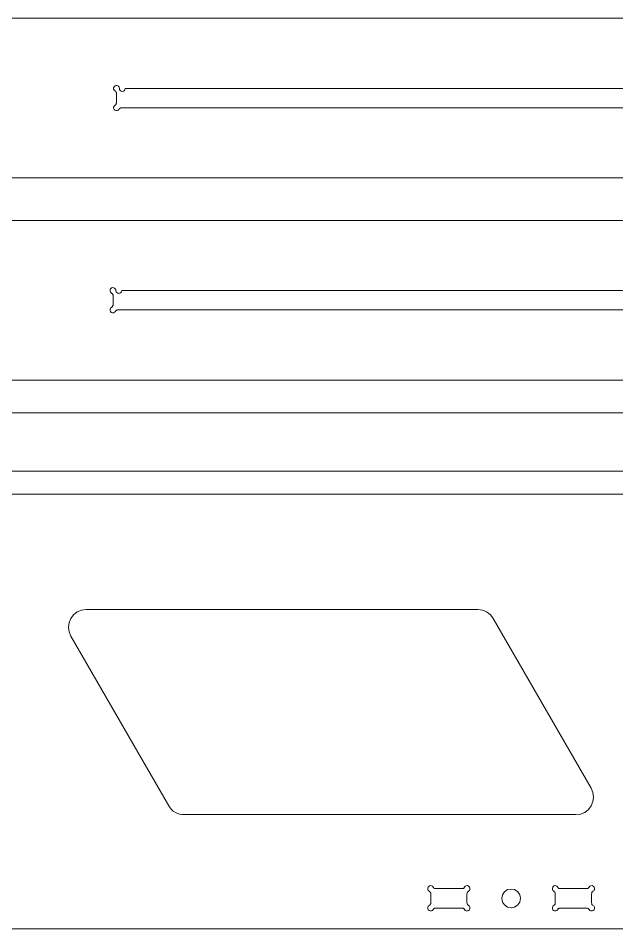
# Model space of a CAD drawing. Header units: inches. Extents: x 0 to 612, y 168 to 624.
# Drawn here: x 103.5 to 203.4, y 472 to 624 of the extents above; entities that cross this region are included whole.
import ezdxf

# ---------------------------------------------------------------- set-up
doc = ezdxf.new("R2010")
doc.units = ezdxf.units.IN
doc.header["$MEASUREMENT"] = 0
doc.layers.add('Capa 1', color=7, linetype='Continuous')

# ---------------------------------------------------------------- blocks, each defined once
blk = doc.blocks.new('block 1689')
at = {"layer": 'Capa 1', "color": 7, "lineweight": 9, "true_color": 0xffffff}
blk.add_lwpolyline([(318.87, 471.96), (61.24, 471.96)], dxfattribs=at)
blk = doc.blocks.new('block 1705')
at = {"layer": 'Capa 1', "color": 7, "lineweight": 9, "true_color": 0xffffff}
blk.add_lwpolyline([(304.31, 544.53), (26.68, 544.53)], dxfattribs=at)
blk = doc.blocks.new('block 1805')
at = {"layer": 'Capa 1', "color": 7, "lineweight": 9, "true_color": 0xffffff}
blk.add_lwpolyline([(187.32, 477.05), (187.22, 477.63), (186.87, 478.15), (186.35, 478.5), (185.76, 478.6), (185.18, 478.5), (184.66, 478.15), (184.31, 477.63), (184.21, 477.05), (184.31, 476.42), (184.66, 475.94), (185.18, 475.59), (185.76, 475.45), (186.35, 475.59), (186.87, 475.94), (187.22, 476.42), (187.32, 477.05)], dxfattribs=at)
blk = doc.blocks.new('block 1806')
at = {"layer": 'Capa 1', "color": 7, "lineweight": 9, "true_color": 0xffffff}
blk.add_lwpolyline([(198.77, 475.18), (198.74, 475.25), (198.7, 475.28), (198.63, 475.32), (198.6, 475.35), (198.53, 475.38), (198.46, 475.42), (198.42, 475.42), (198.35, 475.42)], dxfattribs=at)
blk = doc.blocks.new('block 1807')
at = {"layer": 'Capa 1', "color": 7, "lineweight": 9, "true_color": 0xffffff}
blk.add_lwpolyline([(198.35, 475.42), (193.96, 475.42)], dxfattribs=at)
blk = doc.blocks.new('block 1808')
at = {"layer": 'Capa 1', "color": 7, "lineweight": 9, "true_color": 0xffffff}
blk.add_lwpolyline([(193.96, 475.42), (193.89, 475.42), (193.86, 475.42), (193.79, 475.38), (193.72, 475.35), (193.69, 475.32), (193.62, 475.28), (193.58, 475.25), (193.55, 475.18)], dxfattribs=at)
blk = doc.blocks.new('block 1809')
at = {"layer": 'Capa 1', "color": 7, "lineweight": 9, "true_color": 0xffffff}
blk.add_lwpolyline([(192.89, 475.83), (192.72, 475.73), (192.65, 475.52), (192.65, 475.35), (192.72, 475.14), (192.85, 475), (193.03, 474.94), (193.24, 474.94), (193.41, 475.04), (193.55, 475.18)], dxfattribs=at)
blk = doc.blocks.new('block 1810')
at = {"layer": 'Capa 1', "color": 7, "lineweight": 9, "true_color": 0xffffff}
blk.add_lwpolyline([(192.89, 475.83), (192.92, 475.87), (192.96, 475.94), (193.03, 475.97), (193.06, 476.04), (193.1, 476.08), (193.1, 476.15), (193.13, 476.21), (193.13, 476.28)], dxfattribs=at)
blk = doc.blocks.new('block 1811')
at = {"layer": 'Capa 1', "color": 7, "lineweight": 9, "true_color": 0xffffff}
blk.add_lwpolyline([(193.13, 476.28), (193.13, 477.81)], dxfattribs=at)
blk = doc.blocks.new('block 1812')
at = {"layer": 'Capa 1', "color": 7, "lineweight": 9, "true_color": 0xffffff}
blk.add_lwpolyline([(193.13, 477.81), (193.13, 477.88), (193.1, 477.94), (193.1, 477.98), (193.06, 478.05), (193.03, 478.12), (192.96, 478.15), (192.92, 478.19), (192.89, 478.22)], dxfattribs=at)
blk = doc.blocks.new('block 1813')
at = {"layer": 'Capa 1', "color": 7, "lineweight": 9, "true_color": 0xffffff}
blk.add_lwpolyline([(193.55, 478.91), (193.41, 479.05), (193.24, 479.12), (193.03, 479.16), (192.85, 479.05), (192.72, 478.91), (192.65, 478.74), (192.65, 478.53), (192.72, 478.36), (192.89, 478.22)], dxfattribs=at)
blk = doc.blocks.new('block 1814')
at = {"layer": 'Capa 1', "color": 7, "lineweight": 9, "true_color": 0xffffff}
blk.add_lwpolyline([(193.55, 478.91), (193.58, 478.84), (193.62, 478.81), (193.69, 478.77), (193.72, 478.71), (193.79, 478.71), (193.86, 478.67), (193.89, 478.67), (193.96, 478.67)], dxfattribs=at)
blk = doc.blocks.new('block 1815')
at = {"layer": 'Capa 1', "color": 7, "lineweight": 9, "true_color": 0xffffff}
blk.add_lwpolyline([(193.96, 478.67), (198.35, 478.67)], dxfattribs=at)
blk = doc.blocks.new('block 1816')
at = {"layer": 'Capa 1', "color": 7, "lineweight": 9, "true_color": 0xffffff}
blk.add_lwpolyline([(198.35, 478.67), (198.42, 478.67), (198.46, 478.67), (198.53, 478.71), (198.6, 478.71), (198.63, 478.77), (198.7, 478.81), (198.74, 478.84), (198.77, 478.91)], dxfattribs=at)
blk = doc.blocks.new('block 1817')
at = {"layer": 'Capa 1', "color": 7, "lineweight": 9, "true_color": 0xffffff}
blk.add_lwpolyline([(199.43, 478.22), (199.6, 478.36), (199.67, 478.53), (199.67, 478.74), (199.6, 478.91), (199.46, 479.05), (199.29, 479.16), (199.08, 479.12), (198.91, 479.05), (198.77, 478.91)], dxfattribs=at)
blk = doc.blocks.new('block 1818')
at = {"layer": 'Capa 1', "color": 7, "lineweight": 9, "true_color": 0xffffff}
blk.add_lwpolyline([(199.43, 478.22), (199.39, 478.19), (199.36, 478.15), (199.29, 478.12), (199.25, 478.05), (199.22, 477.98), (199.22, 477.94), (199.22, 477.88), (199.19, 477.81)], dxfattribs=at)
blk = doc.blocks.new('block 1819')
at = {"layer": 'Capa 1', "color": 7, "lineweight": 9, "true_color": 0xffffff}
blk.add_lwpolyline([(199.19, 477.81), (199.19, 476.28)], dxfattribs=at)
blk = doc.blocks.new('block 1820')
at = {"layer": 'Capa 1', "color": 7, "lineweight": 9, "true_color": 0xffffff}
blk.add_lwpolyline([(199.19, 476.28), (199.22, 476.21), (199.22, 476.15), (199.22, 476.08), (199.25, 476.04), (199.29, 475.97), (199.36, 475.94), (199.39, 475.87), (199.43, 475.83)], dxfattribs=at)
blk = doc.blocks.new('block 1821')
at = {"layer": 'Capa 1', "color": 7, "lineweight": 9, "true_color": 0xffffff}
blk.add_lwpolyline([(198.77, 475.18), (198.91, 475.04), (199.08, 474.94), (199.29, 474.94), (199.46, 475), (199.6, 475.14), (199.67, 475.35), (199.67, 475.52), (199.6, 475.73), (199.43, 475.83)], dxfattribs=at)
blk = doc.blocks.new('block 1822')
at = {"layer": 'Capa 1', "color": 7, "lineweight": 9, "true_color": 0xffffff}
blk.add_lwpolyline([(177.98, 475.18), (177.95, 475.25), (177.91, 475.28), (177.88, 475.32), (177.81, 475.35), (177.74, 475.38), (177.7, 475.42), (177.64, 475.42), (177.57, 475.42)], dxfattribs=at)
blk = doc.blocks.new('block 1823')
at = {"layer": 'Capa 1', "color": 7, "lineweight": 9, "true_color": 0xffffff}
blk.add_lwpolyline([(177.57, 475.42), (173.17, 475.42)], dxfattribs=at)
blk = doc.blocks.new('block 1824')
at = {"layer": 'Capa 1', "color": 7, "lineweight": 9, "true_color": 0xffffff}
blk.add_lwpolyline([(173.17, 475.42), (173.1, 475.42), (173.07, 475.42), (173, 475.38), (172.93, 475.35), (172.9, 475.32), (172.83, 475.28), (172.79, 475.25), (172.76, 475.18)], dxfattribs=at)
blk = doc.blocks.new('block 1825')
at = {"layer": 'Capa 1', "color": 7, "lineweight": 9, "true_color": 0xffffff}
blk.add_lwpolyline([(172.1, 475.83), (171.93, 475.73), (171.86, 475.52), (171.86, 475.35), (171.93, 475.14), (172.07, 475), (172.24, 474.94), (172.45, 474.94), (172.62, 475.04), (172.76, 475.18)], dxfattribs=at)
blk = doc.blocks.new('block 1826')
at = {"layer": 'Capa 1', "color": 7, "lineweight": 9, "true_color": 0xffffff}
blk.add_lwpolyline([(172.1, 475.83), (172.14, 475.87), (172.2, 475.94), (172.24, 475.97), (172.27, 476.04), (172.31, 476.08), (172.31, 476.15), (172.34, 476.21), (172.34, 476.28)], dxfattribs=at)
blk = doc.blocks.new('block 1827')
at = {"layer": 'Capa 1', "color": 7, "lineweight": 9, "true_color": 0xffffff}
blk.add_lwpolyline([(172.34, 476.28), (172.34, 477.81)], dxfattribs=at)
blk = doc.blocks.new('block 1828')
at = {"layer": 'Capa 1', "color": 7, "lineweight": 9, "true_color": 0xffffff}
blk.add_lwpolyline([(172.34, 477.81), (172.34, 477.88), (172.31, 477.94), (172.31, 477.98), (172.27, 478.05), (172.24, 478.12), (172.2, 478.15), (172.14, 478.19), (172.1, 478.22)], dxfattribs=at)
blk = doc.blocks.new('block 1829')
at = {"layer": 'Capa 1', "color": 7, "lineweight": 9, "true_color": 0xffffff}
blk.add_lwpolyline([(172.76, 478.91), (172.62, 479.05), (172.45, 479.12), (172.24, 479.16), (172.07, 479.05), (171.93, 478.91), (171.86, 478.74), (171.86, 478.53), (171.93, 478.36), (172.1, 478.22)], dxfattribs=at)
blk = doc.blocks.new('block 1830')
at = {"layer": 'Capa 1', "color": 7, "lineweight": 9, "true_color": 0xffffff}
blk.add_lwpolyline([(172.76, 478.91), (172.79, 478.84), (172.83, 478.81), (172.9, 478.77), (172.93, 478.71), (173, 478.71), (173.07, 478.67), (173.1, 478.67), (173.17, 478.67)], dxfattribs=at)
blk = doc.blocks.new('block 1831')
at = {"layer": 'Capa 1', "color": 7, "lineweight": 9, "true_color": 0xffffff}
blk.add_lwpolyline([(173.17, 478.67), (177.57, 478.67)], dxfattribs=at)
blk = doc.blocks.new('block 1832')
at = {"layer": 'Capa 1', "color": 7, "lineweight": 9, "true_color": 0xffffff}
blk.add_lwpolyline([(177.57, 478.67), (177.64, 478.67), (177.7, 478.67), (177.74, 478.71), (177.81, 478.71), (177.88, 478.77), (177.91, 478.81), (177.95, 478.84), (177.98, 478.91)], dxfattribs=at)
blk = doc.blocks.new('block 1833')
at = {"layer": 'Capa 1', "color": 7, "lineweight": 9, "true_color": 0xffffff}
blk.add_lwpolyline([(178.67, 478.22), (178.81, 478.36), (178.88, 478.53), (178.88, 478.74), (178.81, 478.91), (178.67, 479.05), (178.5, 479.16), (178.29, 479.12), (178.12, 479.05), (177.98, 478.91)], dxfattribs=at)
blk = doc.blocks.new('block 1834')
at = {"layer": 'Capa 1', "color": 7, "lineweight": 9, "true_color": 0xffffff}
blk.add_lwpolyline([(178.67, 478.22), (178.6, 478.19), (178.57, 478.15), (178.5, 478.12), (178.47, 478.05), (178.47, 477.98), (178.43, 477.94), (178.43, 477.88), (178.4, 477.81)], dxfattribs=at)
blk = doc.blocks.new('block 1835')
at = {"layer": 'Capa 1', "color": 7, "lineweight": 9, "true_color": 0xffffff}
blk.add_lwpolyline([(178.4, 477.81), (178.4, 476.28)], dxfattribs=at)
blk = doc.blocks.new('block 1836')
at = {"layer": 'Capa 1', "color": 7, "lineweight": 9, "true_color": 0xffffff}
blk.add_lwpolyline([(178.4, 476.28), (178.43, 476.21), (178.43, 476.15), (178.47, 476.08), (178.47, 476.04), (178.5, 475.97), (178.57, 475.94), (178.6, 475.87), (178.67, 475.83)], dxfattribs=at)
blk = doc.blocks.new('block 1837')
at = {"layer": 'Capa 1', "color": 7, "lineweight": 9, "true_color": 0xffffff}
blk.add_lwpolyline([(177.98, 475.18), (178.12, 475.04), (178.29, 474.94), (178.5, 474.94), (178.67, 475), (178.81, 475.14), (178.88, 475.35), (178.88, 475.52), (178.81, 475.73), (178.67, 475.83)], dxfattribs=at)
blk = doc.blocks.new('block 1893')
at = {"layer": 'Capa 1', "color": 7, "lineweight": 9, "true_color": 0xffffff}
blk.add_lwpolyline([(112.26, 520.84), (128.66, 492.47)], dxfattribs=at)
blk = doc.blocks.new('block 1894')
at = {"layer": 'Capa 1', "color": 7, "lineweight": 9, "true_color": 0xffffff}
blk.add_lwpolyline([(114.82, 525.26), (114.06, 525.16), (113.33, 524.88), (112.74, 524.4), (112.26, 523.78), (111.98, 523.08), (111.88, 522.32), (111.98, 521.56), (112.26, 520.84)], dxfattribs=at)
blk = doc.blocks.new('block 1895')
at = {"layer": 'Capa 1', "color": 7, "lineweight": 9, "true_color": 0xffffff}
blk.add_lwpolyline([(180.23, 525.26), (114.82, 525.26)], dxfattribs=at)
blk = doc.blocks.new('block 1896')
at = {"layer": 'Capa 1', "color": 7, "lineweight": 9, "true_color": 0xffffff}
blk.add_lwpolyline([(182.75, 523.78), (182.55, 524.12), (182.31, 524.4), (181.99, 524.64), (181.68, 524.88), (181.34, 525.02), (180.99, 525.16), (180.61, 525.23), (180.23, 525.26)], dxfattribs=at)
blk = doc.blocks.new('block 1897')
at = {"layer": 'Capa 1', "color": 7, "lineweight": 9, "true_color": 0xffffff}
blk.add_lwpolyline([(182.75, 523.78), (199.15, 495.41)], dxfattribs=at)
blk = doc.blocks.new('block 1898')
at = {"layer": 'Capa 1', "color": 7, "lineweight": 9, "true_color": 0xffffff}
blk.add_lwpolyline([(196.59, 491.02), (197.35, 491.12), (198.04, 491.4), (198.67, 491.88), (199.15, 492.47), (199.43, 493.2), (199.53, 493.96), (199.43, 494.72), (199.15, 495.41)], dxfattribs=at)
blk = doc.blocks.new('block 1899')
at = {"layer": 'Capa 1', "color": 7, "lineweight": 9, "true_color": 0xffffff}
blk.add_lwpolyline([(196.59, 491.02), (131.18, 491.02)], dxfattribs=at)
blk = doc.blocks.new('block 1900')
at = {"layer": 'Capa 1', "color": 7, "lineweight": 9, "true_color": 0xffffff}
blk.add_lwpolyline([(128.66, 492.47), (128.86, 492.16), (129.1, 491.88), (129.38, 491.61), (129.73, 491.4), (130.07, 491.23), (130.42, 491.12), (130.8, 491.05), (131.18, 491.02)], dxfattribs=at)
blk = doc.blocks.new('block 2930')
at = {"layer": 'Capa 1', "color": 7, "lineweight": 9, "true_color": 0xffffff}
blk.add_lwpolyline([(120.32, 608.77), (120.18, 608.63), (120.01, 608.56), (119.83, 608.56), (119.63, 608.63), (119.49, 608.77), (119.42, 608.94), (119.42, 609.15), (119.52, 609.32), (119.66, 609.46)], dxfattribs=at)
blk = doc.blocks.new('block 2931')
at = {"layer": 'Capa 1', "color": 7, "lineweight": 9, "true_color": 0xffffff}
blk.add_lwpolyline([(119.66, 611.84), (119.7, 611.81), (119.77, 611.77), (119.8, 611.71), (119.83, 611.67), (119.87, 611.6), (119.87, 611.53), (119.9, 611.46), (119.9, 611.43)], dxfattribs=at)
blk = doc.blocks.new('block 2966')
at = {"layer": 'Capa 1', "color": 7, "lineweight": 9, "true_color": 0xffffff}
blk.add_lwpolyline([(285.73, 609.04), (120.77, 609.04)], dxfattribs=at)
blk = doc.blocks.new('block 2967')
at = {"layer": 'Capa 1', "color": 7, "lineweight": 9, "true_color": 0xffffff}
blk.add_lwpolyline([(120.32, 608.77), (120.35, 608.83), (120.39, 608.87), (120.46, 608.94), (120.49, 608.97), (120.56, 608.97), (120.63, 609.01), (120.7, 609.01), (120.77, 609.04)], dxfattribs=at)
blk = doc.blocks.new('block 2969')
at = {"layer": 'Capa 1', "color": 7, "lineweight": 9, "true_color": 0xffffff}
blk.add_lwpolyline([(119.9, 609.87), (119.9, 609.8), (119.87, 609.73), (119.87, 609.7), (119.83, 609.63), (119.8, 609.56), (119.77, 609.53), (119.7, 609.49), (119.66, 609.46)], dxfattribs=at)
blk = doc.blocks.new('block 2970')
at = {"layer": 'Capa 1', "color": 7, "lineweight": 9, "true_color": 0xffffff}
blk.add_lwpolyline([(119.9, 611.43), (119.9, 609.87)], dxfattribs=at)
blk = doc.blocks.new('block 2972')
at = {"layer": 'Capa 1', "color": 7, "lineweight": 9, "true_color": 0xffffff}
blk.add_lwpolyline([(119.66, 611.84), (119.52, 611.98), (119.42, 612.16), (119.42, 612.36), (119.49, 612.54), (119.66, 612.67), (119.83, 612.74), (120.04, 612.74), (120.22, 612.64), (120.35, 612.47), (120.39, 612.26)], dxfattribs=at)
blk = doc.blocks.new('block 2973')
at = {"layer": 'Capa 1', "color": 7, "lineweight": 9, "true_color": 0xffffff}
blk.add_lwpolyline([(121.36, 612.26), (121.32, 612.09), (121.22, 611.91), (121.08, 611.81), (120.87, 611.77), (120.7, 611.81), (120.53, 611.91), (120.42, 612.09), (120.39, 612.26)], dxfattribs=at)
blk = doc.blocks.new('block 2974')
at = {"layer": 'Capa 1', "color": 7, "lineweight": 9, "true_color": 0xffffff}
blk.add_lwpolyline([(121.36, 612.26), (285.73, 612.26)], dxfattribs=at)
blk = doc.blocks.new('block 2984')
at = {"layer": 'Capa 1', "color": 7, "lineweight": 9, "true_color": 0xffffff}
blk.add_lwpolyline([(510.08, 597.32), (1.19, 597.32)], dxfattribs=at)
blk = doc.blocks.new('block 3005')
at = {"layer": 'Capa 1', "color": 7, "lineweight": 9, "true_color": 0xffffff}
blk.add_lwpolyline([(1.19, 623.98), (510.08, 623.98)], dxfattribs=at)
blk = doc.blocks.new('block 3047')
at = {"layer": 'Capa 1', "color": 7, "lineweight": 9, "true_color": 0xffffff}
blk.add_lwpolyline([(285.14, 575.28), (120.15, 575.28)], dxfattribs=at)
blk = doc.blocks.new('block 3048')
at = {"layer": 'Capa 1', "color": 7, "lineweight": 9, "true_color": 0xffffff}
blk.add_lwpolyline([(119.73, 575.04), (119.77, 575.11), (119.8, 575.14), (119.87, 575.18), (119.9, 575.21), (119.97, 575.25), (120.04, 575.28), (120.08, 575.28), (120.15, 575.28)], dxfattribs=at)
blk = doc.blocks.new('block 3049')
at = {"layer": 'Capa 1', "color": 7, "lineweight": 9, "true_color": 0xffffff}
blk.add_lwpolyline([(119.73, 575.04), (119.59, 574.9), (119.42, 574.8), (119.21, 574.8), (119.04, 574.87), (118.9, 575), (118.83, 575.21), (118.83, 575.39), (118.9, 575.59), (119.07, 575.7)], dxfattribs=at)
blk = doc.blocks.new('block 3050')
at = {"layer": 'Capa 1', "color": 7, "lineweight": 9, "true_color": 0xffffff}
blk.add_lwpolyline([(119.32, 576.15), (119.32, 576.08), (119.28, 576.01), (119.28, 575.94), (119.25, 575.9), (119.21, 575.83), (119.18, 575.8), (119.11, 575.73), (119.07, 575.7)], dxfattribs=at)
blk = doc.blocks.new('block 3051')
at = {"layer": 'Capa 1', "color": 7, "lineweight": 9, "true_color": 0xffffff}
blk.add_lwpolyline([(119.32, 577.67), (119.32, 576.15)], dxfattribs=at)
blk = doc.blocks.new('block 3052')
at = {"layer": 'Capa 1', "color": 7, "lineweight": 9, "true_color": 0xffffff}
blk.add_lwpolyline([(119.07, 578.08), (119.11, 578.05), (119.18, 578.01), (119.21, 577.98), (119.25, 577.91), (119.28, 577.84), (119.28, 577.81), (119.32, 577.74), (119.32, 577.67)], dxfattribs=at)
blk = doc.blocks.new('block 3053')
at = {"layer": 'Capa 1', "color": 7, "lineweight": 9, "true_color": 0xffffff}
blk.add_lwpolyline([(119.07, 578.08), (118.9, 578.22), (118.83, 578.43), (118.83, 578.64), (118.9, 578.81), (119.07, 578.95), (119.25, 579.02), (119.45, 578.98), (119.63, 578.88), (119.77, 578.71), (119.8, 578.53)], dxfattribs=at)
blk = doc.blocks.new('block 3054')
at = {"layer": 'Capa 1', "color": 7, "lineweight": 9, "true_color": 0xffffff}
blk.add_lwpolyline([(120.77, 578.53), (120.73, 578.33), (120.63, 578.19), (120.46, 578.08), (120.28, 578.05), (120.11, 578.08), (119.94, 578.19), (119.83, 578.33), (119.8, 578.53)], dxfattribs=at)
blk = doc.blocks.new('block 3055')
at = {"layer": 'Capa 1', "color": 7, "lineweight": 9, "true_color": 0xffffff}
blk.add_lwpolyline([(120.77, 578.53), (285.14, 578.53)], dxfattribs=at)
blk = doc.blocks.new('block 3064')
at = {"layer": 'Capa 1', "color": 7, "lineweight": 9, "true_color": 0xffffff}
blk.add_lwpolyline([(509.5, 563.56), (0.6, 563.56)], dxfattribs=at)
blk = doc.blocks.new('block 3090')
at = {"layer": 'Capa 1', "color": 7, "lineweight": 9, "true_color": 0xffffff}
blk.add_lwpolyline([(0.6, 590.22), (509.5, 590.22)], dxfattribs=at)
blk = doc.blocks.new('block 3249')
at = {"layer": 'Capa 1', "color": 7, "lineweight": 9, "true_color": 0xffffff}
blk.add_lwpolyline([(55.98, 548.34), (288.71, 548.34)], dxfattribs=at)
blk = doc.blocks.new('block 3251')
at = {"layer": 'Capa 1', "color": 7, "lineweight": 9, "true_color": 0xffffff}
blk.add_lwpolyline([(288.71, 558.12), (55.98, 558.12)], dxfattribs=at)

msp = doc.modelspace()

# ---------------------------------------------------------------- block references
at = {"layer": 'Capa 1'}
for name in ['block 3005', 'block 2972', 'block 2931', 'block 2970', 'block 2973', 'block 2974', 'block 2969', 'block 2930', 'block 2967', 'block 2966', 'block 2984', 'block 3090', 'block 3053', 'block 3052', 'block 3054', 'block 3055', 'block 3051', 'block 3049', 'block 3050', 'block 3048', 'block 3047', 'block 3064', 'block 3251', 'block 3249', 'block 1705', 'block 1894', 'block 1895', 'block 1896', 'block 1897', 'block 1893', 'block 1898', 'block 1900', 'block 1899', 'block 1829', 'block 1830', 'block 1832', 'block 1833', 'block 1813', 'block 1814', 'block 1816', 'block 1817', 'block 1828', 'block 1827', 'block 1831', 'block 1834', 'block 1835', 'block 1805', 'block 1812', 'block 1811', 'block 1815', 'block 1818', 'block 1819', 'block 1826', 'block 1836', 'block 1810', 'block 1820', 'block 1825', 'block 1824', 'block 1823', 'block 1822', 'block 1837', 'block 1809', 'block 1808', 'block 1807', 'block 1806', 'block 1821', 'block 1689']:
    msp.add_blockref(name, (0, 0), dxfattribs=at)

doc.saveas('drawing.dxf')
